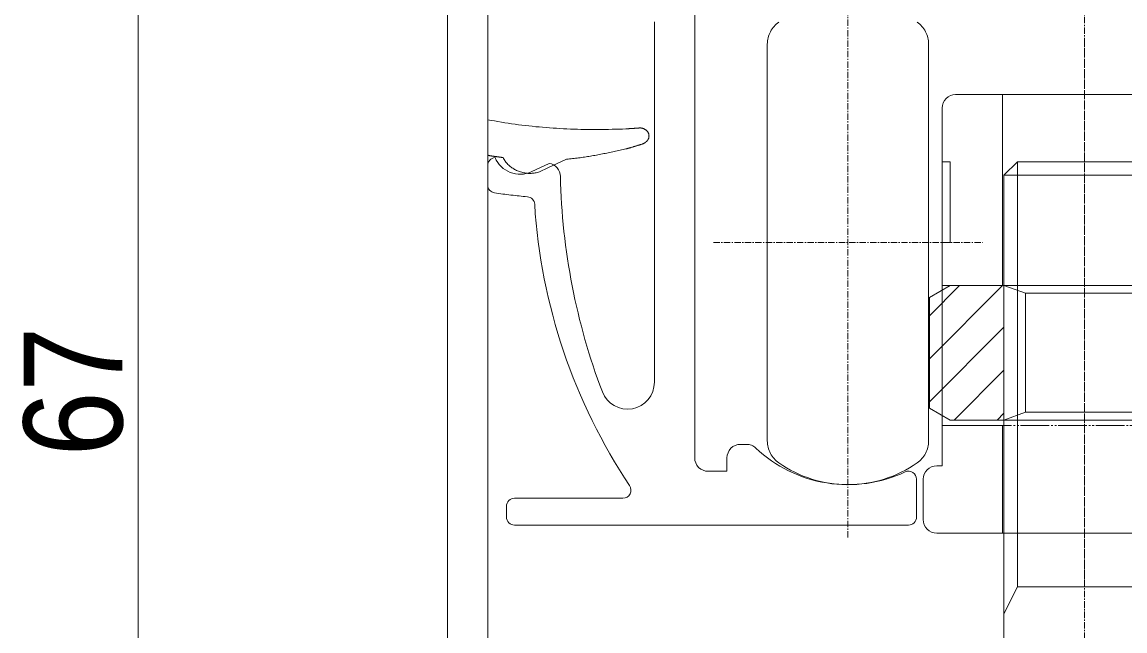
# Model space of a CAD drawing. Units: millimetres, scale not verified. Extents: x -4547 to 4547, y -2284 to 2284.
# Drawn here: x 187.9 to 495.5, y 397.7 to 567.4 of the extents above; entities that cross this region are included whole.
import ezdxf
from ezdxf.enums import TextEntityAlignment as Align

# ---------------------------------------------------------------- set-up
doc = ezdxf.new("R2010")
doc.units = ezdxf.units.MM
doc.header["$LTSCALE"] = 20
doc.linetypes.add('USER1', pattern=[10.5, 8, -0.5, 0.5, -0.5, 0.5, -0.5])
doc.linetypes.add('USER2', pattern=[2.91, 1.76, -0.4, 0.35, -0.4])
for name, color, linetype, lineweight in [('0-0_1図面枠', 7, 'Continuous', 20), ('0-1_3一般', 7, 'Continuous', 15), ('0-5_2寸法-1', 7, 'Continuous', 15)]:
    doc.layers.add(name, color=color, linetype=linetype, lineweight=lineweight)
doc.styles.add('ＭＳ Ｐゴシック', font='')
doc.styles.get('ＭＳ Ｐゴシック').set_extended_font_data('MS PGothic')

# ---------------------------------------------------------------- blocks, each defined once
blk = doc.blocks.new('グループ-50')
at = {"layer": '0-1_3一般', "linetype": 'USER2'}
blk.add_line((36497.6, 5582), (36497.6, 8297), dxfattribs=at)
blk = doc.blocks.new('グループ-54')
at = {"layer": '0-1_3一般', "linetype": 'USER2'}
blk.add_line((36497.6, 14694), (36497.6, 8244.4), dxfattribs=at)
at = {"layer": '0-1_3一般'}
for p, q in [((34322.6, 8919), (34322.6, 11469)), ((34097.6, 11349), (34097.6, 9340.5)), ((33167.6, 10547.8), (33167.6, 10440.5)), ((33510.7, 10560.6), (33410.9, 10514.1)), ((34611.8, 8994), (34577.6, 8994)), ((34502.6, 8919), (34502.6, 8844)), ((34502.6, 8844), (34397.6, 8844)), ((35560.1, 8589), (35560.1, 8799.6)), ((33922, 8694), (33317.6, 8694)), ((33272.6, 8649), (33272.6, 8589)), ((33317.6, 8544), (35515.1, 8544))]:
    blk.add_line(p, q, dxfattribs=at)
for centre, radius, start, end in [((33212.6, 10547.8), 45, 94.57764, 137.28882), ((33347.6, 10650), 150, 202.4905, 248.74525), ((33212.6, 10547.8), 45, 137.28882, 180), ((33498.4, 10486.6), 75, 40.91721, 80.59541), ((33498.4, 10486.6), 75, 1.23901, 40.91721), ((33347.6, 10650), 150, 248.74525, 295), ((37172.5, 10566), 3600, 181.23901, 191.02323), ((33212.6, 10440.5), 45, 180, 220.9107), ((33212.6, 10440.5), 45, 220.9107, 261.82139), ((33722.6, 13989), 3630, 261.82139, 263.27466), ((33722.6, 13989), 3630, 263.27466, 264.72794), ((33384.9, 10329.6), 45, 44.14635, 84.72794), ((33384.9, 10329.6), 45, 3.56476, 44.14635), ((36601.9, 10530), 3178.3, 183.56476, 198.65943), ((37172.5, 10566), 3600, 191.02323, 200.80744), ((36601.9, 10530), 3178.3, 198.65943, 213.75409), ((33947.6, 9340.5), 150, 280.40372, 0), ((33947.6, 9340.5), 150, 200.80744, 280.40372), ((34577.6, 8919), 75, 90, 135), ((34611.8, 8919), 75, 68.34075, 90), ((34611.8, 8919), 75, 46.68151, 68.34075), ((34577.6, 8919), 75, 135, 180), ((35177.6, 9519), 749.7, 226.68151, 260.9065), ((34397.6, 8919), 75, 180, 225), ((34397.6, 8919), 75, 225, 270), ((35177.6, 9519), 749.7, 260.9065, 295.13149), ((35515.1, 8799.6), 45, 57.56575, 115.13149), ((35515.1, 8799.6), 45, 0, 57.56575), ((33922, 8739), 45, 331.87705, 33.75409), ((33317.6, 8649), 45, 135, 180), ((33317.6, 8649), 45, 90, 135), ((33922, 8739), 45, 270, 331.87705), ((33317.6, 8589), 45, 180, 225), ((33317.6, 8589), 45, 225, 270), ((35515.1, 8589), 45, 270, 315), ((35515.1, 8589), 45, 315, 0)]:
    blk.add_arc(centre, radius, start, end, dxfattribs=at)
blk = doc.blocks.new('グループ-55')
at = {"layer": '0-0_1図面枠', "lineweight": 15}
blk.add_line((33167.6, 10804.1), (33167.8, 10804.1), dxfattribs=at)
at = {"layer": '0-1_3一般'}
for p, q in [((32942.6, 13868.6), (32942.6, 4418.6)), ((33167.6, 4418.6), (33167.6, 13868.6)), ((33919.6, 10752.2), (33939, 10753.1)), ((34017.1, 10758.1), (34019.1, 10758.2)), ((33169.7, 10605.5), (33167.6, 10605.9)), ((33256.4, 10587.6), (33253.6, 10592.9)), ((33616, 10584.9), (33607.6, 10584.1))]:
    blk.add_line(p, q, dxfattribs=at)
for points in [[(33167.6, 10804.1), (33186.6, 10800.5), (33205.6, 10797), (33224.7, 10793.7), (33243.8, 10790.5), (33262.9, 10787.4), (33282, 10784.4), (33301.2, 10781.6), (33320.3, 10778.9), (33339.5, 10776.3), (33358.7, 10773.8), (33377.9, 10771.5), (33397.2, 10769.3), (33416.4, 10767.2), (33435.7, 10765.2), (33455, 10763.4), (33474.3, 10761.6), (33493.6, 10760), (33512.9, 10758.5), (33532.3, 10757.2), (33551.6, 10756), (33571, 10754.8), (33590.4, 10753.8), (33609.8, 10752.9), (33629.2, 10752.1), (33648.5, 10751.4), (33667.9, 10750.8), (33687.3, 10750.3), (33706.6, 10749.9), (33726, 10749.6), (33745.4, 10749.4), (33764.7, 10749.3), (33784.1, 10749.3), (33803.5, 10749.4), (33822.8, 10749.6), (33842.2, 10749.9), (33861.6, 10750.4), (33880.9, 10750.9), (33900.3, 10751.5), (33919.6, 10752.2)], [(33939, 10753.1), (33941, 10753.2), (33943, 10753.3), (33945, 10753.4), (33947, 10753.5), (33949, 10753.6), (33951, 10753.7), (33953, 10753.8), (33955, 10753.9), (33957, 10754.1), (33959, 10754.2), (33961, 10754.3), (33963, 10754.4), (33965, 10754.5), (33967, 10754.7), (33969, 10754.8), (33971, 10754.9), (33973, 10755), (33975, 10755.2), (33977, 10755.3), (33979, 10755.4), (33981.1, 10755.6), (33983.1, 10755.7), (33985.1, 10755.8), (33987.1, 10756), (33989.1, 10756.1), (33991.1, 10756.2), (33993.1, 10756.4), (33995.1, 10756.5), (33997.1, 10756.6), (33999.1, 10756.8), (34001.1, 10756.9), (34003.1, 10757.1), (34005.1, 10757.2), (34007.1, 10757.4), (34009.1, 10757.5), (34011.1, 10757.7), (34013.1, 10757.8), (34015.1, 10757.9), (34017.1, 10758.1)], [(34019.1, 10758.2), (34020.9, 10758.1), (34022.8, 10757.9), (34024.6, 10757.6), (34026.3, 10757.3), (34028.1, 10756.9), (34029.9, 10756.5), (34031.6, 10756), (34033.3, 10755.5), (34035, 10754.9), (34036.7, 10754.2), (34038.4, 10753.5), (34040, 10752.7), (34041.6, 10751.9), (34043.2, 10751), (34044.8, 10750), (34046.4, 10749), (34048, 10748), (34049.5, 10746.9), (34051, 10745.7), (34052.5, 10744.5), (34054, 10743.2), (34055.4, 10741.9), (34056.7, 10740.6), (34057.9, 10739.2), (34059.1, 10737.8), (34060.2, 10736.4), (34061.2, 10734.9), (34062.1, 10733.5), (34063, 10731.9), (34063.8, 10730.4), (34064.5, 10728.8), (34065.1, 10727.2), (34065.7, 10725.6), (34066.2, 10724), (34066.6, 10722.3), (34066.9, 10720.5), (34067.2, 10718.8), (34067.4, 10717), (34067.5, 10715.2)], [(34067.5, 10715.2), (34067.6, 10713.4), (34067.5, 10712), (34067.5, 10710.6), (34067.3, 10709.2), (34067.2, 10707.9), (34067, 10706.5), (34066.7, 10705.2), (34066.4, 10703.9), (34066.1, 10702.6), (34065.7, 10701.4), (34065.2, 10700.1), (34064.7, 10698.9), (34064.2, 10697.6), (34063.6, 10696.4), (34063, 10695.2), (34062.4, 10694), (34061.7, 10692.9), (34060.9, 10691.7), (34060.1, 10690.6), (34059.2, 10689.4), (34058.4, 10688.3), (34057.4, 10687.2), (34056.5, 10686.2), (34055.5, 10685.1), (34054.6, 10684.1), (34053.6, 10683.1), (34052.6, 10682.1), (34051.6, 10681.1), (34050.5, 10680.2), (34049.5, 10679.3), (34048.4, 10678.4), (34047.3, 10677.5), (34046.2, 10676.7), (34045.1, 10675.9), (34044, 10675.1), (34042.8, 10674.3), (34041.7, 10673.5), (34040.5, 10672.8), (34039.3, 10672.1)], [(34039.3, 10672.1), (34038.1, 10671.4), (34036.8, 10670.7), (34034.4, 10669.9), (34032, 10669.1), (34029.5, 10668.3), (34027.1, 10667.5), (34024.7, 10666.7), (34022.2, 10666), (34019.8, 10665.2), (34017.4, 10664.4), (34014.9, 10663.6), (34012.5, 10662.9), (34010.1, 10662.1), (34007.6, 10661.3), (34005.2, 10660.5), (34002.7, 10659.8), (34000.3, 10659), (33997.9, 10658.3), (33995.4, 10657.5), (33993, 10656.8), (33990.5, 10656), (33988.1, 10655.3), (33985.6, 10654.5), (33983.2, 10653.8), (33980.7, 10653.1), (33978.3, 10652.3), (33975.8, 10651.6), (33973.4, 10650.9), (33970.9, 10650.1), (33968.5, 10649.4), (33966, 10648.7), (33963.6, 10648), (33961.1, 10647.3), (33958.7, 10646.6), (33956.2, 10645.9), (33953.8, 10645.2), (33951.3, 10644.5), (33948.8, 10643.8), (33946.4, 10643.1)], [(33253.6, 10592.9), (33251.4, 10593.3), (33249.3, 10593.6), (33247.1, 10593.9), (33245, 10594.2), (33242.8, 10594.5), (33240.7, 10594.8), (33238.5, 10595.1), (33236.3, 10595.4), (33234.2, 10595.7), (33232, 10596), (33229.9, 10596.3), (33227.7, 10596.6), (33225.6, 10596.9), (33223.4, 10597.2), (33221.3, 10597.5), (33219.1, 10597.7), (33216.9, 10598), (33214.8, 10598.3), (33212.6, 10598.6), (33210.5, 10598.9), (33208.3, 10599.1), (33206.1, 10599.4), (33204, 10599.7), (33201.8, 10600), (33199.7, 10600.3), (33197.5, 10600.6), (33195.4, 10601), (33193.2, 10601.3), (33191.1, 10601.6), (33188.9, 10602), (33186.8, 10602.3), (33184.6, 10602.7), (33182.5, 10603.1), (33180.4, 10603.5), (33178.2, 10603.8), (33176.1, 10604.2), (33174, 10604.6), (33171.8, 10605), (33169.7, 10605.5)], [(33455.9, 10513.4), (33450.2, 10511.6), (33444.4, 10510), (33438.6, 10508.7), (33432.9, 10507.5), (33427.1, 10506.5), (33421.3, 10505.8), (33415.5, 10505.2), (33409.7, 10504.8), (33403.9, 10504.7), (33398.1, 10504.8), (33392.3, 10505), (33386.5, 10505.5), (33380.7, 10506.2), (33374.9, 10507.1), (33369, 10508.2), (33363.2, 10509.5), (33357.4, 10511), (33351.5, 10512.7), (33345.7, 10514.6), (33339.9, 10516.7), (33334.1, 10519), (33328.5, 10521.5), (33323, 10524.1), (33317.7, 10526.9), (33312.6, 10529.9), (33307.6, 10533), (33302.7, 10536.2), (33298, 10539.6), (33293.5, 10543.2), (33289.1, 10546.9), (33284.8, 10550.8), (33280.8, 10554.9), (33276.8, 10559.1), (33273, 10563.4), (33269.4, 10568), (33265.9, 10572.6), (33262.6, 10577.5), (33259.4, 10582.5), (33256.4, 10587.6)], [(33607.6, 10584.1), (33554.4, 10559.3), (33503.8, 10535.7), (33455.9, 10513.4)], [(33939, 10641.1), (33930.8, 10639.2), (33922.6, 10637.4), (33914.3, 10635.6), (33906.1, 10633.7), (33897.9, 10632), (33889.7, 10630.2), (33881.5, 10628.4), (33873.2, 10626.7), (33865, 10624.9), (33856.8, 10623.2), (33848.5, 10621.5), (33840.3, 10619.8), (33832, 10618.1), (33823.8, 10616.5), (33815.5, 10614.8), (33807.3, 10613.2), (33799, 10611.6), (33790.7, 10610), (33782.5, 10608.4), (33774.2, 10606.8), (33765.9, 10605.3), (33757.6, 10603.8), (33749.3, 10602.3), (33741, 10600.9), (33732.7, 10599.5), (33724.4, 10598.2), (33716.1, 10596.9), (33707.8, 10595.7), (33699.5, 10594.5), (33691.2, 10593.3), (33682.8, 10592.2), (33674.5, 10591.1), (33666.2, 10590.1), (33657.8, 10589.1), (33649.5, 10588.2), (33641.1, 10587.3), (33632.7, 10586.4), (33624.4, 10585.6), (33616, 10584.9)], [(33946.4, 10643.1), (33943.9, 10642.4), (33941.4, 10641.8), (33939, 10641.1)]]:
    blk.add_lwpolyline(points, dxfattribs=at)
blk = doc.blocks.new('グループ-58')
at = {"layer": '0-1_3一般', "linetype": 'USER2'}
blk.add_line((36497.6, 11244.4), (36497.6, 8199.4), dxfattribs=at)
at = {"layer": '0-1_3一般'}
for p, q in [((35777.6, 10944.4), (36040.1, 10944.4)), ((36040.1, 9879.4), (36040.1, 10944.4)), ((36040.1, 10944.4), (36955.1, 10944.4)), ((35702.6, 10869.4), (35702.6, 10569.4)), ((35702.6, 10569.4), (35702.6, 10119.4)), ((35702.6, 10569.4), (35747.6, 10569.4)), ((35747.6, 10569.4), (35747.6, 10119.4)), ((35702.6, 10119.4), (35702.6, 9879.4)), ((35747.6, 10119.4), (35702.6, 10119.4)), ((35702.6, 9879.4), (36040.1, 9879.4)), ((36040.1, 9099.4), (35702.6, 9099.4)), ((36040.1, 9099.4), (36040.1, 8499.4)), ((35702.6, 8874.4), (35672.6, 8874.4)), ((35597.6, 8574.4), (35597.6, 8799.4)), ((36040.1, 8499.4), (35672.6, 8499.4)), ((36955.1, 8499.4), (36040.1, 8499.4))]:
    blk.add_line(p, q, dxfattribs=at)
at = {"layer": '0-1_3一般', "linetype": 'USER1'}
for p, q in [((36040.1, 9879.4), (36930.6, 9879.4)), ((36930.6, 9099.4), (36040.1, 9099.4))]:
    blk.add_line(p, q, dxfattribs=at)
at = {"layer": '0-1_3一般'}
blk.add_lwpolyline([(35702.6, 9879.4), (35702.6, 9099.4), (35702.6, 8874.4)], dxfattribs=at)
for centre, start, end in [((35777.6, 10869.4), 135, 180), ((35777.6, 10869.4), 90, 135), ((35672.6, 8799.4), 90, 135), ((35672.6, 8799.4), 135, 180), ((35672.6, 8574.4), 180, 225), ((35672.6, 8574.4), 225, 270)]:
    blk.add_arc(centre, 75, start, end, dxfattribs=at)
blk = doc.blocks.new('グループ-59')
at = {"layer": '0-1_3一般'}
for p, q in [((35631.5, 9812.4), (35747.6, 9879.4)), ((35747.6, 9879.4), (36047.6, 9879.4)), ((36047.6, 9879.4), (36167.6, 9836.1)), ((36047.6, 9879.4), (36947.6, 9879.4)), ((36047.6, 9879.4), (36047.6, 9129.4)), ((35631.5, 9196.4), (35631.5, 9812.4)), ((36167.6, 9836.1), (36827.6, 9836.1)), ((36167.6, 9836.1), (36167.6, 9172.7)), ((35631.5, 9196.4), (35747.6, 9129.4)), ((36047.6, 9129.4), (36167.6, 9172.7)), ((36827.6, 9172.7), (36167.6, 9172.7)), ((35897.6, 9129.4), (35747.6, 9129.4)), ((36047.6, 9129.4), (35897.6, 9129.4)), ((36947.6, 9129.4), (36047.6, 9129.4))]:
    blk.add_line(p, q, dxfattribs=at)
at = {"layer": '0-1_3一般', "lineweight": 5}
for p, q in [((35631.5, 9711.5), (35799.4, 9879.4)), ((35631.5, 9471.5), (36039.4, 9879.4)), ((35631.5, 9231.5), (36047.6, 9647.6)), ((35769.4, 9129.4), (36047.6, 9407.6)), ((36009.4, 9129.4), (36047.6, 9167.6))]:
    blk.add_line(p, q, dxfattribs=at)
at = {"layer": '0-1_3一般'}
blk.add_lwpolyline([(36047.6, 9879.4), (36047.6, 9129.4), (35897.6, 9129.4), (35747.6, 9129.4), (35631.5, 9196.4), (35631.5, 9812.4), (35747.6, 9879.4)], close=True, dxfattribs=at)
blk = doc.blocks.new('グループ-60')
at = {"layer": '0-1_3一般', "linetype": 'USER2'}
for p, q in [((35177.6, 11769.4), (35177.6, 8469.4)), ((34427.6, 10119.4), (35927.6, 10119.4))]:
    blk.add_line(p, q, dxfattribs=at)
at = {"layer": '0-1_3一般'}
for p, q in [((34727.6, 11225.2), (34727.6, 10119.4)), ((35627.6, 11225.2), (35627.6, 10119.4)), ((34727.6, 10119.4), (34727.6, 9013.5)), ((35627.6, 10119.4), (35627.6, 9013.5))]:
    blk.add_line(p, q, dxfattribs=at)
for centre, radius, start, end in [((34877.6, 11225.2), 150, 124.8499, 152.42495), ((35477.6, 11225.2), 150, 27.57505, 55.1501), ((34877.6, 11225.2), 150, 152.42495, 180), ((35477.6, 11225.2), 150, 0, 27.57505), ((34877.6, 9013.5), 150, 180, 207.57505), ((35477.6, 9013.5), 150, 332.42495, 0), ((34877.6, 9013.5), 150, 207.57505, 235.1501), ((35477.6, 9013.5), 150, 304.8499, 332.42495), ((35177.6, 9444.4), 675, 235.1501, 252.57505), ((35177.6, 9444.4), 675, 287.42495, 304.8499), ((35177.6, 9444.4), 675, 252.57505, 270), ((35177.6, 9444.4), 675, 270, 287.42495)]:
    blk.add_arc(centre, radius, start, end, dxfattribs=at)
blk = doc.blocks.new('グループ-61')
at = {"layer": '0-1_3一般'}
for name in ['グループ-60', 'グループ-58', 'グループ-59']:
    blk.add_blockref(name, (0, 0), dxfattribs=at)
blk = doc.blocks.new('グループ-63')
at = {"layer": '0-1_3一般', "linetype": 'USER2'}
blk.add_line((36497.6, 6046.3), (36497.6, 10831.6), dxfattribs=at)
at = {"layer": '0-1_3一般'}
for p, q in [((36122.6, 8199), (36122.6, 10569.4)), ((36047.6, 10494.4), (36947.6, 10494.4)), ((36047.6, 8049), (36122.6, 8199)), ((36872.6, 8199), (36122.6, 8199)), ((36047.6, 7899), (36047.6, 8049))]:
    blk.add_line(p, q, dxfattribs=at)
for points in [[(36047.6, 8049), (36047.6, 10494.4), (36122.6, 10569.4)], [(36122.6, 10569.4), (36872.6, 10569.4), (36947.6, 10494.4), (36947.6, 8049)]]:
    blk.add_lwpolyline(points, dxfattribs=at)
blk = doc.blocks.new('グループ-64')
at = {"layer": '0-1_3一般'}
for name in ['グループ-54', 'グループ-55', 'グループ-61', 'グループ-63', 'グループ-50']:
    blk.add_blockref(name, (0, 0), dxfattribs=at)

msp = doc.modelspace()

# ---------------------------------------------------------------- linework, layer by layer
at = {"layer": '0-5_2寸法-1'}
msp.add_line((220.25, 704.7), (220.25, 224.68), dxfattribs=at)

# ---------------------------------------------------------------- block references
at = {"layer": '0-1_3一般', "xscale": 0.05, "yscale": 0.05}
msp.add_blockref('グループ-64', (-1340.62, 0), dxfattribs=at)

# ---------------------------------------------------------------- texts
at = {"layer": '0-5_2寸法-1', "style": 'ＭＳ Ｐゴシック', "width": 0.9}
msp.add_text('67', height=27.57, rotation=90, dxfattribs=at).set_placement((224.14, 446.39), align=Align.BOTTOM_LEFT)

doc.saveas('drawing.dxf')
